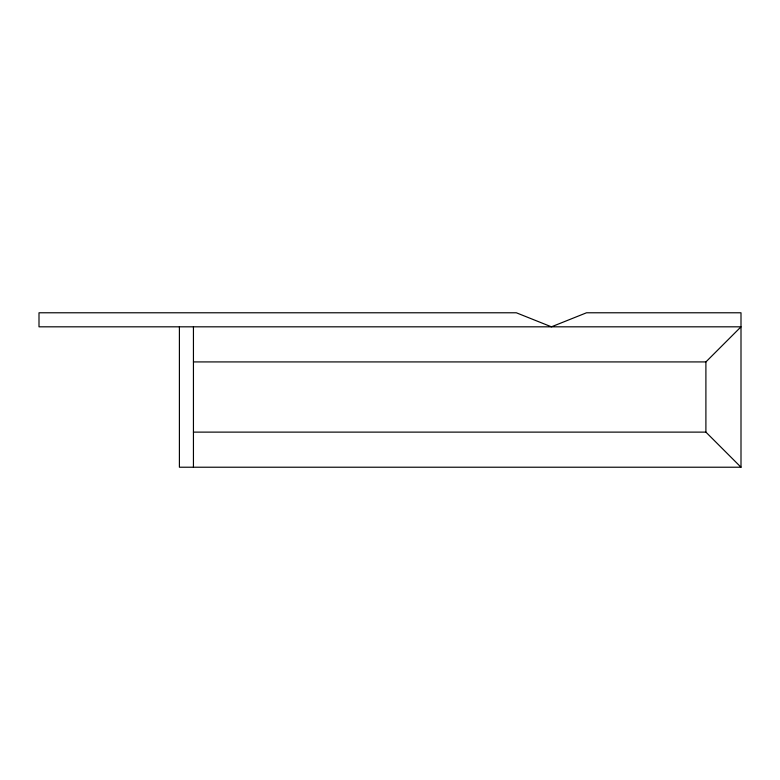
<?xml version="1.0" encoding="UTF-8"?>
<svg xmlns="http://www.w3.org/2000/svg" width="780" height="780" viewBox="0 0 780 780"><rect width="100%" height="100%" fill="white"/><g stroke="black" fill="none" stroke-linecap="round" stroke-linejoin="round"><path stroke-width="1.17" d="M193.44 361.92L705.9 361.92L741 326.82L39 326.82L39 312.78L516.331 312.78L551.431 326.82L586.531 312.78L741 312.78L741 467.22L179.4 467.22L179.4 326.82M193.44 432.12L705.9 432.12L741 467.22M705.9 361.92L705.9 432.12M193.44 326.82L193.44 467.22"/></g></svg>
